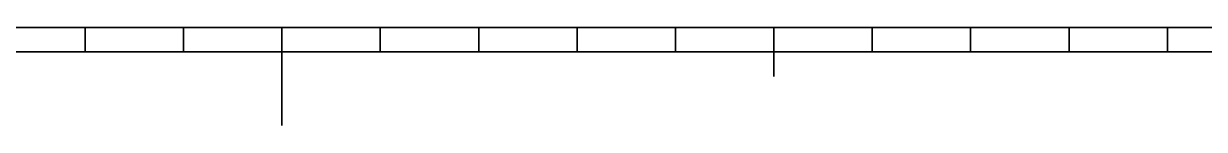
# Model space of a CAD drawing. Extents: x 0 to 297, y 0 to 210.
# Drawn here: x 135.4 to 195.4, y 0 to 5 of the extents above; entities that cross this region are included whole.
import ezdxf

# ---------------------------------------------------------------- set-up
doc = ezdxf.new("R2010")
doc.units = 0

msp = doc.modelspace()

# ---------------------------------------------------------------- linework, layer by layer
at = {"color": 7, "lineweight": 35}
for p, q in [((5, 5), (292, 5)), ((98.5, 3.75), (198.5, 3.75))]:
    msp.add_line(p, q, dxfattribs=at)
at = {"color": 7, "lineweight": 35, "ltscale": 0.03125}
for p, q in [((138.5, 5), (138.5, 3.75)), ((143.5, 5), (143.5, 3.75)), ((153.5, 5), (153.5, 3.75)), ((158.5, 5), (158.5, 3.75)), ((163.5, 5), (163.5, 3.75)), ((168.5, 5), (168.5, 3.75)), ((178.5, 5), (178.5, 3.75)), ((183.5, 5), (183.5, 3.75)), ((188.5, 5), (188.5, 3.75)), ((193.5, 5), (193.5, 3.75))]:
    msp.add_line(p, q, dxfattribs=at)
at = {"color": 7, "lineweight": 35, "ltscale": 0.125}
msp.add_line((148.5, 5), (148.5, 0), dxfattribs=at)
at = {"color": 7, "lineweight": 35, "ltscale": 0.0625}
msp.add_line((173.5, 5), (173.5, 2.5), dxfattribs=at)

doc.saveas('drawing.dxf')
